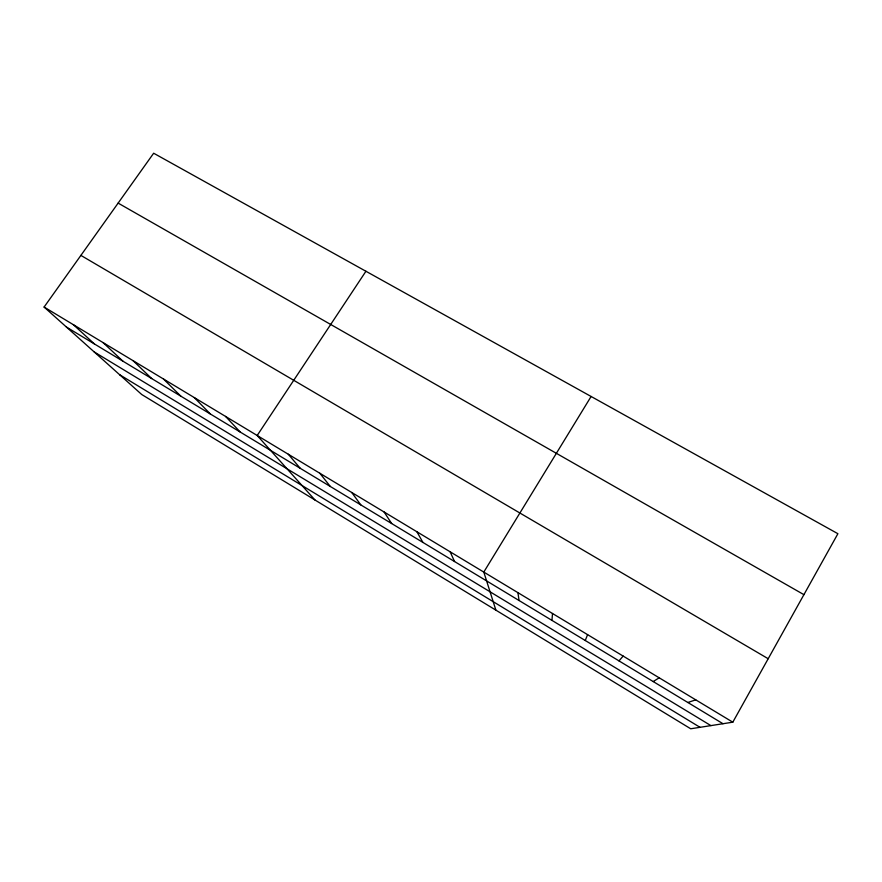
<?xml version="1.0" encoding="UTF-8"?>
<svg xmlns="http://www.w3.org/2000/svg" width="882" height="882" viewBox="0 0 882 882"><rect width="100%" height="100%" fill="white"/><g stroke="black" fill="none" stroke-linecap="round" stroke-linejoin="round"><path stroke-width="1.32" d="M551.945 620.377L552.518 613.497M585.262 640.508L587.588 634.643M732.81 722.182L837.9 533.709L153.655 153.225L44.1 307.046L141.715 394.508L690.716 728.775L732.81 722.182L44.1 307.046M591.105 396.481L483.799 572.076L495.882 610.146M365.931 271.259L257.191 435.488L314.995 500.017M619.01 660.905L623.133 656.065M653.209 681.566L659.185 677.795M687.861 702.502L695.744 699.834M118.133 203.103L803.91 594.655M80.89 255.394L768.189 658.722M66.393 327.024L722.975 723.714M94.209 351.94L710.903 725.61M119.643 374.729L700.021 727.319M73.382 324.697L94.484 343.991M103.029 342.569L122.918 361.168M133.072 360.672L151.704 378.565M163.49 379.017L180.854 396.172M194.316 397.595L210.357 414M225.549 416.414L240.235 432.048M288.304 454.241L300.211 468.287M319.824 473.248L330.32 486.478M351.764 492.498L360.793 504.89M384.111 512.001L391.652 523.533M416.899 531.758L422.897 542.408M450.129 551.779L454.55 561.536M517.921 592.649L519.057 600.51"/></g></svg>
